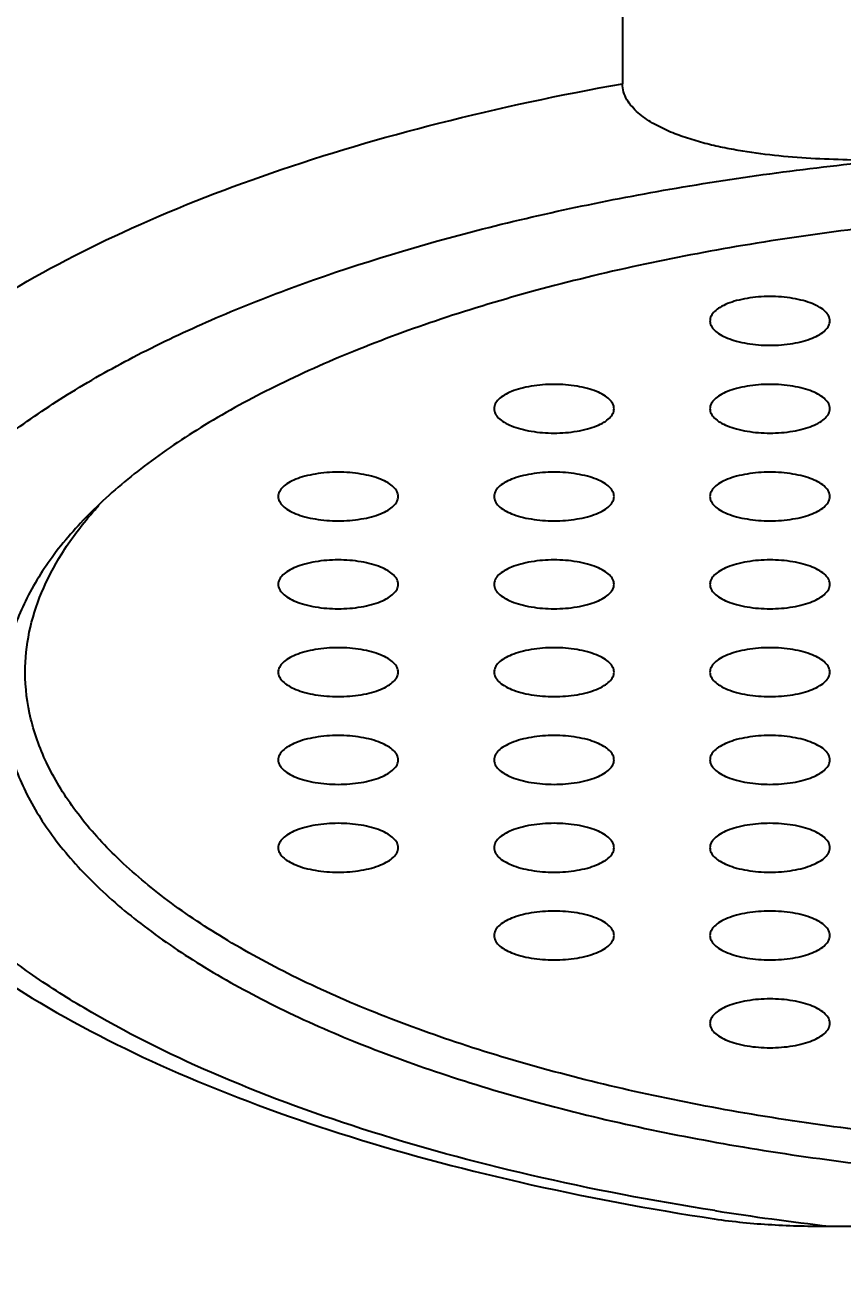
# Model space of a CAD drawing. Header units: millimetres. Extents: x 1091 to 1735, y 843 to 1297.
# Drawn here: x 1480.84 to 1487.66, y 1154.98 to 1165.51 of the extents above; entities that cross this region are included whole.
import ezdxf

# ---------------------------------------------------------------- set-up
doc = ezdxf.new("R2010")
doc.units = ezdxf.units.MM
doc.layers.add('dim', color=1, linetype='Continuous', lineweight=35)
doc.styles.add('Daelim Dimension', font='')
doc.styles.get('Daelim Dimension').set_extended_font_data('나눔고딕')
doc.dimstyles.new('DEFAULT', dxfattribs={"dimscale": 2, "dimtxt": 2, "dimasz": 2, "dimexe": 0, "dimexo": 2, "dimgap": 1, "dimtad": 1, "dimdec": 1, "dimzin": 9, "dimdsep": 46, "dimtxsty": 'Daelim Dimension', "dimcen": 0.5, "dimclrd": 252, "dimclre": 252, "dimclrt": 3, "dimadec": 1, "dimazin": 0, "dimtfac": 1, "dimtdec": 1, "dimtix": 1, "dimtmove": 0, "dimatfit": 3, "dimfxl": 1, "dimtolj": 1, "dimtzin": 1, "dimlwd": 9, "dimlwe": 9, "dimarcsym": 0})

# ---------------------------------------------------------------- blocks, each defined once
blk = doc.blocks.new('*D4')
at = {"layer": 'Defpoints', "color": 0, "transparency": 16777216}
for p in [(1490.651, 1230.287), (1441.913, 1104.193), (1464.351, 1104.193)]:
    blk.add_point(p, dxfattribs=at)
at = {"layer": 'dim', "color": 5, "lineweight": 9, "transparency": 16777216}
for p, q in [((1486.651, 1230.287), (1441.913, 1230.287)), ((1441.913, 1226.287), (1441.913, 1108.193)), ((1460.351, 1104.193), (1441.913, 1104.193))]:
    blk.add_line(p, q, dxfattribs=at)
at = {"layer": 'dim', "color": 5, "transparency": 16777216}
for points in [[(1441.246, 1226.287), (1442.579, 1226.287), (1441.913, 1230.287)], [(1441.246, 1108.193), (1442.579, 1108.193), (1441.913, 1104.193)]]:
    blk.add_solid(points, dxfattribs=at)
at = {"layer": 'dim', "color": 7, "transparency": 16777216, "insert": (1434.469, 1167.531), "char_height": 10, "attachment_point": 5, "rotation": 90, "style": 'Daelim Dimension'}
blk.add_mtext('\\A1;126', dxfattribs=at)

msp = doc.modelspace()

# ---------------------------------------------------------------- linework, layer by layer
at = {"color": 7, "linetype": 'Continuous'}
for p, q in [((1485.821, 1167.214), (1485.821, 1165.021)), ((1487.547, 1155.494), (1493.756, 1155.494))]:
    msp.add_line(p, q, dxfattribs=at)
msp.add_arc((1483.806, 1159.356), 3.184, 137.5982, 139.6135, dxfattribs=at)
at = {"color": 9, "linetype": 'Continuous'}
msp.add_arc((1490.372, 1179.826), 24.495, 261.1203, 263.3775, dxfattribs=at)
for points, knots in [([(1478.651, 1160.553), (1478.651, 1160.671), (1478.673, 1160.911), (1478.769, 1161.265), (1478.928, 1161.615), (1479.148, 1161.958), (1479.428, 1162.293), (1479.896, 1162.742), (1480.631, 1163.269), (1481.686, 1163.822), (1482.923, 1164.309), (1484.319, 1164.719), (1485.307, 1164.929), (1485.821, 1165.021)], [0, 0, 0, 0, 0.039342, 0.079697, 0.121983, 0.166969, 0.215236, 0.267201, 0.383051, 0.515366, 0.663478, 0.825773, 1, 1, 1, 1]), ([(1479.351, 1159.919), (1479.352, 1160.047), (1479.38, 1160.308), (1479.502, 1160.693), (1479.702, 1161.071), (1479.978, 1161.439), (1480.327, 1161.795), (1480.747, 1162.137), (1481.235, 1162.464), (1481.787, 1162.773), (1482.401, 1163.062), (1483.319, 1163.428), (1484.592, 1163.818), (1486.245, 1164.169), (1487.403, 1164.323), (1488.001, 1164.382)], [0, 0, 0, 0, 0.037035, 0.075354, 0.116043, 0.159977, 0.207769, 0.2598, 0.316262, 0.377196, 0.442526, 0.512076, 0.662728, 0.826497, 1, 1, 1, 1]), ([(1486.591, 1155.625), (1486.076, 1155.705), (1485.085, 1155.894), (1483.68, 1156.275), (1482.431, 1156.735), (1481.512, 1157.192), (1480.884, 1157.594), (1480.37, 1157.985), (1479.942, 1158.413), (1479.631, 1158.877), (1479.47, 1159.22), (1479.373, 1159.568), (1479.351, 1159.803), (1479.351, 1159.919)], [0, 0, 0, 0, 0.174369, 0.337259, 0.486127, 0.619088, 0.67931, 0.735318, 0.83514, 0.879765, 0.921555, 0.961316, 1, 1, 1, 1])]:
    msp.add_open_spline(points, degree=3, knots=knots, dxfattribs=at)
at = {"color": 7, "linetype": 'Continuous'}
for points, knots in [([(1488.001, 1164.382), (1487.899, 1164.382), (1487.696, 1164.384), (1487.392, 1164.396), (1487.088, 1164.42), (1486.837, 1164.454), (1486.638, 1164.492), (1486.491, 1164.527), (1486.37, 1164.563), (1486.275, 1164.597), (1486.183, 1164.634), (1486.071, 1164.69), (1485.969, 1164.76), (1485.9, 1164.828), (1485.857, 1164.886), (1485.828, 1164.951), (1485.821, 1164.998), (1485.821, 1165.021)], [0, 0, 0, 0, 0.126748, 0.253474, 0.380135, 0.506639, 0.569794, 0.632832, 0.69569, 0.72703, 0.758283, 0.820401, 0.881709, 0.911936, 0.941733, 0.971046, 1, 1, 1, 1]), ([(1490.651, 1163.981), (1490.001, 1163.981), (1488.719, 1163.931), (1486.86, 1163.705), (1485.396, 1163.393), (1484.32, 1163.07), (1483.593, 1162.804), (1482.934, 1162.51), (1482.348, 1162.192), (1481.841, 1161.851), (1481.417, 1161.491), (1481.08, 1161.115), (1480.835, 1160.724), (1480.685, 1160.323), (1480.651, 1160.048), (1480.651, 1159.914)], [0, 0, 0, 0, 0.169204, 0.332998, 0.48632, 0.557668, 0.624826, 0.687425, 0.745204, 0.79804, 0.845997, 0.889374, 0.92878, 0.9652, 1, 1, 1, 1]), ([(1487.051, 1163.247), (1486.987, 1163.247), (1486.894, 1163.239), (1486.776, 1163.214), (1486.7, 1163.19), (1486.638, 1163.16), (1486.59, 1163.125), (1486.559, 1163.086), (1486.551, 1163.057), (1486.551, 1163.043)], [0, 0, 0, 0, 0.333221, 0.486719, 0.625343, 0.745785, 0.846554, 0.929154, 1, 1, 1, 1]), ([(1487.551, 1163.043), (1487.551, 1163.057), (1487.544, 1163.086), (1487.512, 1163.125), (1487.465, 1163.16), (1487.402, 1163.19), (1487.327, 1163.214), (1487.209, 1163.239), (1487.115, 1163.247), (1487.051, 1163.247)], [0, 0, 0, 0, 0.070844, 0.153442, 0.254211, 0.374656, 0.513282, 0.666784, 1, 1, 1, 1]), ([(1486.551, 1163.043), (1486.551, 1163.03), (1486.559, 1163), (1486.59, 1162.961), (1486.638, 1162.927), (1486.7, 1162.897), (1486.776, 1162.872), (1486.894, 1162.847), (1486.987, 1162.84), (1487.051, 1162.84)], [0, 0, 0, 0, 0.070844, 0.153442, 0.254211, 0.374656, 0.513282, 0.666784, 1, 1, 1, 1]), ([(1487.051, 1162.84), (1487.115, 1162.84), (1487.209, 1162.847), (1487.327, 1162.872), (1487.402, 1162.897), (1487.465, 1162.927), (1487.512, 1162.961), (1487.544, 1163), (1487.551, 1163.03), (1487.551, 1163.043)], [0, 0, 0, 0, 0.333221, 0.486719, 0.625343, 0.745785, 0.846554, 0.929154, 1, 1, 1, 1]), ([(1485.251, 1162.514), (1485.187, 1162.514), (1485.094, 1162.507), (1484.976, 1162.482), (1484.9, 1162.458), (1484.838, 1162.428), (1484.79, 1162.393), (1484.759, 1162.354), (1484.751, 1162.325), (1484.751, 1162.311)], [0, 0, 0, 0, 0.333221, 0.486719, 0.625343, 0.745785, 0.846554, 0.929154, 1, 1, 1, 1]), ([(1485.751, 1162.311), (1485.751, 1162.325), (1485.744, 1162.354), (1485.712, 1162.393), (1485.665, 1162.428), (1485.602, 1162.458), (1485.527, 1162.482), (1485.409, 1162.507), (1485.315, 1162.514), (1485.251, 1162.514)], [0, 0, 0, 0, 0.070844, 0.153442, 0.254211, 0.374656, 0.513282, 0.666784, 1, 1, 1, 1]), ([(1487.051, 1162.514), (1486.987, 1162.514), (1486.894, 1162.507), (1486.776, 1162.482), (1486.7, 1162.458), (1486.638, 1162.428), (1486.59, 1162.393), (1486.559, 1162.354), (1486.551, 1162.325), (1486.551, 1162.311)], [0, 0, 0, 0, 0.333221, 0.486719, 0.625343, 0.745785, 0.846554, 0.929154, 1, 1, 1, 1]), ([(1487.551, 1162.311), (1487.551, 1162.325), (1487.544, 1162.354), (1487.512, 1162.393), (1487.465, 1162.428), (1487.402, 1162.458), (1487.327, 1162.482), (1487.209, 1162.507), (1487.115, 1162.514), (1487.051, 1162.514)], [0, 0, 0, 0, 0.070844, 0.153442, 0.254211, 0.374656, 0.513282, 0.666784, 1, 1, 1, 1]), ([(1484.751, 1162.311), (1484.751, 1162.297), (1484.759, 1162.268), (1484.79, 1162.229), (1484.838, 1162.194), (1484.9, 1162.164), (1484.976, 1162.14), (1485.094, 1162.115), (1485.187, 1162.108), (1485.251, 1162.108)], [0, 0, 0, 0, 0.070844, 0.153442, 0.254211, 0.374656, 0.513282, 0.666784, 1, 1, 1, 1]), ([(1485.251, 1162.108), (1485.315, 1162.108), (1485.409, 1162.115), (1485.527, 1162.14), (1485.602, 1162.164), (1485.665, 1162.194), (1485.712, 1162.229), (1485.744, 1162.268), (1485.751, 1162.297), (1485.751, 1162.311)], [0, 0, 0, 0, 0.333221, 0.486719, 0.625343, 0.745785, 0.846554, 0.929154, 1, 1, 1, 1]), ([(1486.551, 1162.311), (1486.551, 1162.297), (1486.559, 1162.268), (1486.59, 1162.229), (1486.638, 1162.194), (1486.7, 1162.164), (1486.776, 1162.14), (1486.894, 1162.115), (1486.987, 1162.108), (1487.051, 1162.108)], [0, 0, 0, 0, 0.070844, 0.153442, 0.254211, 0.374656, 0.513282, 0.666784, 1, 1, 1, 1]), ([(1487.051, 1162.108), (1487.115, 1162.108), (1487.209, 1162.115), (1487.327, 1162.14), (1487.402, 1162.164), (1487.465, 1162.194), (1487.512, 1162.229), (1487.544, 1162.268), (1487.551, 1162.297), (1487.551, 1162.311)], [0, 0, 0, 0, 0.333221, 0.486719, 0.625343, 0.745785, 0.846554, 0.929154, 1, 1, 1, 1]), ([(1483.451, 1161.782), (1483.387, 1161.782), (1483.294, 1161.775), (1483.176, 1161.75), (1483.1, 1161.726), (1483.038, 1161.696), (1482.99, 1161.661), (1482.959, 1161.622), (1482.951, 1161.593), (1482.951, 1161.579)], [0, 0, 0, 0, 0.333221, 0.486719, 0.625343, 0.745785, 0.846554, 0.929154, 1, 1, 1, 1]), ([(1483.951, 1161.579), (1483.951, 1161.593), (1483.944, 1161.622), (1483.912, 1161.661), (1483.865, 1161.696), (1483.802, 1161.726), (1483.727, 1161.75), (1483.609, 1161.775), (1483.515, 1161.782), (1483.451, 1161.782)], [0, 0, 0, 0, 0.070844, 0.153442, 0.254211, 0.374656, 0.513282, 0.666784, 1, 1, 1, 1]), ([(1485.251, 1161.782), (1485.187, 1161.782), (1485.094, 1161.775), (1484.976, 1161.75), (1484.9, 1161.726), (1484.838, 1161.696), (1484.79, 1161.661), (1484.759, 1161.622), (1484.751, 1161.593), (1484.751, 1161.579)], [0, 0, 0, 0, 0.333221, 0.486719, 0.625343, 0.745785, 0.846554, 0.929154, 1, 1, 1, 1]), ([(1485.751, 1161.579), (1485.751, 1161.593), (1485.744, 1161.622), (1485.712, 1161.661), (1485.665, 1161.696), (1485.602, 1161.726), (1485.527, 1161.75), (1485.409, 1161.775), (1485.315, 1161.782), (1485.251, 1161.782)], [0, 0, 0, 0, 0.070844, 0.153442, 0.254211, 0.374656, 0.513282, 0.666784, 1, 1, 1, 1]), ([(1487.051, 1161.782), (1486.987, 1161.782), (1486.894, 1161.775), (1486.776, 1161.75), (1486.7, 1161.726), (1486.638, 1161.696), (1486.59, 1161.661), (1486.559, 1161.622), (1486.551, 1161.593), (1486.551, 1161.579)], [0, 0, 0, 0, 0.333221, 0.486719, 0.625343, 0.745785, 0.846554, 0.929154, 1, 1, 1, 1]), ([(1487.551, 1161.579), (1487.551, 1161.593), (1487.544, 1161.622), (1487.512, 1161.661), (1487.465, 1161.696), (1487.402, 1161.726), (1487.327, 1161.75), (1487.209, 1161.775), (1487.115, 1161.782), (1487.051, 1161.782)], [0, 0, 0, 0, 0.070844, 0.153442, 0.254211, 0.374656, 0.513282, 0.666784, 1, 1, 1, 1]), ([(1482.951, 1161.579), (1482.951, 1161.565), (1482.959, 1161.536), (1482.99, 1161.497), (1483.038, 1161.462), (1483.1, 1161.432), (1483.176, 1161.408), (1483.294, 1161.383), (1483.387, 1161.376), (1483.451, 1161.376)], [0, 0, 0, 0, 0.070844, 0.153442, 0.254211, 0.374656, 0.513282, 0.666784, 1, 1, 1, 1]), ([(1483.451, 1161.376), (1483.515, 1161.376), (1483.609, 1161.383), (1483.727, 1161.408), (1483.802, 1161.432), (1483.865, 1161.462), (1483.912, 1161.497), (1483.944, 1161.536), (1483.951, 1161.565), (1483.951, 1161.579)], [0, 0, 0, 0, 0.333221, 0.486719, 0.625343, 0.745785, 0.846554, 0.929154, 1, 1, 1, 1]), ([(1484.751, 1161.579), (1484.751, 1161.565), (1484.759, 1161.536), (1484.79, 1161.497), (1484.838, 1161.462), (1484.9, 1161.432), (1484.976, 1161.408), (1485.094, 1161.383), (1485.187, 1161.376), (1485.251, 1161.376)], [0, 0, 0, 0, 0.070844, 0.153442, 0.254211, 0.374656, 0.513282, 0.666784, 1, 1, 1, 1]), ([(1485.251, 1161.376), (1485.315, 1161.376), (1485.409, 1161.383), (1485.527, 1161.408), (1485.602, 1161.432), (1485.665, 1161.462), (1485.712, 1161.497), (1485.744, 1161.536), (1485.751, 1161.565), (1485.751, 1161.579)], [0, 0, 0, 0, 0.333221, 0.486719, 0.625343, 0.745785, 0.846554, 0.929154, 1, 1, 1, 1]), ([(1486.551, 1161.579), (1486.551, 1161.565), (1486.559, 1161.536), (1486.59, 1161.497), (1486.638, 1161.462), (1486.7, 1161.432), (1486.776, 1161.408), (1486.894, 1161.383), (1486.987, 1161.376), (1487.051, 1161.376)], [0, 0, 0, 0, 0.070844, 0.153442, 0.254211, 0.374656, 0.513282, 0.666784, 1, 1, 1, 1]), ([(1487.051, 1161.376), (1487.115, 1161.376), (1487.209, 1161.383), (1487.327, 1161.408), (1487.402, 1161.432), (1487.465, 1161.462), (1487.512, 1161.497), (1487.544, 1161.536), (1487.551, 1161.565), (1487.551, 1161.579)], [0, 0, 0, 0, 0.333221, 0.486719, 0.625343, 0.745785, 0.846554, 0.929154, 1, 1, 1, 1]), ([(1480.841, 1160.115), (1480.841, 1160.226), (1480.865, 1160.453), (1480.97, 1160.787), (1481.143, 1161.115), (1481.295, 1161.319), (1481.38, 1161.419)], [0, 0, 0, 0, 0.231666, 0.471186, 0.725484, 1, 1, 1, 1]), ([(1483.451, 1161.05), (1483.387, 1161.05), (1483.294, 1161.043), (1483.176, 1161.018), (1483.1, 1160.993), (1483.038, 1160.963), (1482.99, 1160.929), (1482.959, 1160.89), (1482.951, 1160.86), (1482.951, 1160.847)], [0, 0, 0, 0, 0.333221, 0.486719, 0.625343, 0.745785, 0.846554, 0.929154, 1, 1, 1, 1]), ([(1483.951, 1160.847), (1483.951, 1160.86), (1483.944, 1160.89), (1483.912, 1160.929), (1483.865, 1160.963), (1483.802, 1160.993), (1483.727, 1161.018), (1483.609, 1161.043), (1483.515, 1161.05), (1483.451, 1161.05)], [0, 0, 0, 0, 0.070844, 0.153442, 0.254211, 0.374656, 0.513282, 0.666784, 1, 1, 1, 1]), ([(1485.251, 1161.05), (1485.187, 1161.05), (1485.094, 1161.043), (1484.976, 1161.018), (1484.9, 1160.993), (1484.838, 1160.963), (1484.79, 1160.929), (1484.759, 1160.89), (1484.751, 1160.86), (1484.751, 1160.847)], [0, 0, 0, 0, 0.333221, 0.486719, 0.625343, 0.745785, 0.846554, 0.929154, 1, 1, 1, 1]), ([(1485.751, 1160.847), (1485.751, 1160.86), (1485.744, 1160.89), (1485.712, 1160.929), (1485.665, 1160.963), (1485.602, 1160.993), (1485.527, 1161.018), (1485.409, 1161.043), (1485.315, 1161.05), (1485.251, 1161.05)], [0, 0, 0, 0, 0.070844, 0.153442, 0.254211, 0.374656, 0.513282, 0.666784, 1, 1, 1, 1]), ([(1487.051, 1161.05), (1486.987, 1161.05), (1486.894, 1161.043), (1486.776, 1161.018), (1486.7, 1160.993), (1486.638, 1160.963), (1486.59, 1160.929), (1486.559, 1160.89), (1486.551, 1160.86), (1486.551, 1160.847)], [0, 0, 0, 0, 0.333221, 0.486719, 0.625343, 0.745785, 0.846554, 0.929154, 1, 1, 1, 1]), ([(1487.551, 1160.847), (1487.551, 1160.86), (1487.544, 1160.89), (1487.512, 1160.929), (1487.465, 1160.963), (1487.402, 1160.993), (1487.327, 1161.018), (1487.209, 1161.043), (1487.115, 1161.05), (1487.051, 1161.05)], [0, 0, 0, 0, 0.070844, 0.153442, 0.254211, 0.374656, 0.513282, 0.666784, 1, 1, 1, 1]), ([(1482.951, 1160.847), (1482.951, 1160.833), (1482.959, 1160.803), (1482.99, 1160.765), (1483.038, 1160.73), (1483.1, 1160.7), (1483.176, 1160.676), (1483.294, 1160.65), (1483.387, 1160.643), (1483.451, 1160.643)], [0, 0, 0, 0, 0.070844, 0.153442, 0.254211, 0.374656, 0.513282, 0.666784, 1, 1, 1, 1]), ([(1483.451, 1160.643), (1483.515, 1160.643), (1483.609, 1160.65), (1483.727, 1160.676), (1483.802, 1160.7), (1483.865, 1160.73), (1483.912, 1160.765), (1483.944, 1160.804), (1483.951, 1160.833), (1483.951, 1160.847)], [0, 0, 0, 0, 0.333221, 0.486719, 0.625343, 0.745785, 0.846554, 0.929154, 1, 1, 1, 1]), ([(1484.751, 1160.847), (1484.751, 1160.833), (1484.759, 1160.803), (1484.79, 1160.765), (1484.838, 1160.73), (1484.9, 1160.7), (1484.976, 1160.676), (1485.094, 1160.65), (1485.187, 1160.643), (1485.251, 1160.643)], [0, 0, 0, 0, 0.070844, 0.153442, 0.254211, 0.374656, 0.513282, 0.666784, 1, 1, 1, 1]), ([(1485.251, 1160.643), (1485.315, 1160.643), (1485.409, 1160.65), (1485.527, 1160.676), (1485.602, 1160.7), (1485.665, 1160.73), (1485.712, 1160.765), (1485.744, 1160.804), (1485.751, 1160.833), (1485.751, 1160.847)], [0, 0, 0, 0, 0.333221, 0.486719, 0.625343, 0.745785, 0.846554, 0.929154, 1, 1, 1, 1]), ([(1486.551, 1160.847), (1486.551, 1160.833), (1486.559, 1160.803), (1486.59, 1160.765), (1486.638, 1160.73), (1486.7, 1160.7), (1486.776, 1160.676), (1486.894, 1160.65), (1486.987, 1160.643), (1487.051, 1160.643)], [0, 0, 0, 0, 0.070844, 0.153442, 0.254211, 0.374656, 0.513282, 0.666784, 1, 1, 1, 1]), ([(1487.051, 1160.643), (1487.115, 1160.643), (1487.209, 1160.65), (1487.327, 1160.676), (1487.402, 1160.7), (1487.465, 1160.73), (1487.512, 1160.765), (1487.544, 1160.804), (1487.551, 1160.833), (1487.551, 1160.847)], [0, 0, 0, 0, 0.333221, 0.486719, 0.625343, 0.745785, 0.846554, 0.929154, 1, 1, 1, 1]), ([(1478.651, 1160.553), (1478.651, 1160.397), (1478.68, 1160.084), (1478.807, 1159.627), (1479.009, 1159.19), (1479.282, 1158.775), (1479.619, 1158.384), (1480.16, 1157.881), (1480.987, 1157.311), (1482.15, 1156.731), (1483.493, 1156.237), (1484.989, 1155.836), (1486.042, 1155.639), (1486.587, 1155.556)], [0, 0, 0, 0, 0.046436, 0.093102, 0.140737, 0.189728, 0.240669, 0.294077, 0.409722, 0.538632, 0.680914, 0.835386, 1, 1, 1, 1]), ([(1483.451, 1160.318), (1483.387, 1160.318), (1483.294, 1160.311), (1483.176, 1160.286), (1483.1, 1160.261), (1483.038, 1160.231), (1482.99, 1160.197), (1482.959, 1160.158), (1482.951, 1160.128), (1482.951, 1160.115)], [0, 0, 0, 0, 0.333221, 0.486719, 0.625343, 0.745785, 0.846554, 0.929154, 1, 1, 1, 1]), ([(1483.951, 1160.115), (1483.951, 1160.128), (1483.944, 1160.158), (1483.912, 1160.197), (1483.865, 1160.231), (1483.802, 1160.261), (1483.727, 1160.286), (1483.609, 1160.311), (1483.515, 1160.318), (1483.451, 1160.318)], [0, 0, 0, 0, 0.070844, 0.153442, 0.254211, 0.374656, 0.513282, 0.666784, 1, 1, 1, 1]), ([(1485.251, 1160.318), (1485.187, 1160.318), (1485.094, 1160.311), (1484.976, 1160.286), (1484.9, 1160.261), (1484.838, 1160.231), (1484.79, 1160.197), (1484.759, 1160.158), (1484.751, 1160.128), (1484.751, 1160.115)], [0, 0, 0, 0, 0.333221, 0.486719, 0.625343, 0.745785, 0.846554, 0.929154, 1, 1, 1, 1]), ([(1485.751, 1160.115), (1485.751, 1160.128), (1485.744, 1160.158), (1485.712, 1160.197), (1485.665, 1160.231), (1485.602, 1160.261), (1485.527, 1160.286), (1485.409, 1160.311), (1485.315, 1160.318), (1485.251, 1160.318)], [0, 0, 0, 0, 0.070844, 0.153442, 0.254211, 0.374656, 0.513282, 0.666784, 1, 1, 1, 1]), ([(1487.051, 1160.318), (1486.987, 1160.318), (1486.894, 1160.311), (1486.776, 1160.286), (1486.7, 1160.261), (1486.638, 1160.231), (1486.59, 1160.197), (1486.559, 1160.158), (1486.551, 1160.128), (1486.551, 1160.115)], [0, 0, 0, 0, 0.333221, 0.486719, 0.625343, 0.745785, 0.846554, 0.929154, 1, 1, 1, 1]), ([(1487.551, 1160.115), (1487.551, 1160.128), (1487.544, 1160.158), (1487.512, 1160.197), (1487.465, 1160.231), (1487.402, 1160.261), (1487.327, 1160.286), (1487.209, 1160.311), (1487.115, 1160.318), (1487.051, 1160.318)], [0, 0, 0, 0, 0.070844, 0.153442, 0.254211, 0.374656, 0.513282, 0.666784, 1, 1, 1, 1]), ([(1490.651, 1156.125), (1490.013, 1156.125), (1488.756, 1156.174), (1487.213, 1156.361), (1486.037, 1156.586), (1485.213, 1156.786), (1484.441, 1157.018), (1483.727, 1157.279), (1483.081, 1157.567), (1482.506, 1157.88), (1482.008, 1158.214), (1481.592, 1158.567), (1481.262, 1158.936), (1481.022, 1159.32), (1480.875, 1159.714), (1480.841, 1159.983), (1480.841, 1160.115)], [0, 0, 0, 0, 0.169196, 0.332984, 0.411269, 0.486345, 0.55769, 0.624845, 0.68744, 0.745216, 0.798051, 0.846005, 0.889379, 0.928784, 0.965202, 1, 1, 1, 1]), ([(1482.951, 1160.115), (1482.951, 1160.101), (1482.959, 1160.071), (1482.99, 1160.033), (1483.038, 1159.998), (1483.1, 1159.968), (1483.176, 1159.943), (1483.294, 1159.918), (1483.387, 1159.911), (1483.451, 1159.911)], [0, 0, 0, 0, 0.070844, 0.153442, 0.254211, 0.374656, 0.513282, 0.666784, 1, 1, 1, 1]), ([(1483.451, 1159.911), (1483.515, 1159.911), (1483.609, 1159.918), (1483.727, 1159.943), (1483.802, 1159.968), (1483.865, 1159.998), (1483.912, 1160.033), (1483.944, 1160.071), (1483.951, 1160.101), (1483.951, 1160.115)], [0, 0, 0, 0, 0.333221, 0.486719, 0.625343, 0.745785, 0.846554, 0.929154, 1, 1, 1, 1]), ([(1484.751, 1160.115), (1484.751, 1160.101), (1484.759, 1160.071), (1484.79, 1160.033), (1484.838, 1159.998), (1484.9, 1159.968), (1484.976, 1159.943), (1485.094, 1159.918), (1485.187, 1159.911), (1485.251, 1159.911)], [0, 0, 0, 0, 0.070844, 0.153442, 0.254211, 0.374656, 0.513282, 0.666784, 1, 1, 1, 1]), ([(1485.251, 1159.911), (1485.315, 1159.911), (1485.409, 1159.918), (1485.527, 1159.943), (1485.602, 1159.968), (1485.665, 1159.998), (1485.712, 1160.033), (1485.744, 1160.071), (1485.751, 1160.101), (1485.751, 1160.115)], [0, 0, 0, 0, 0.333221, 0.486719, 0.625343, 0.745785, 0.846554, 0.929154, 1, 1, 1, 1]), ([(1486.551, 1160.115), (1486.551, 1160.101), (1486.559, 1160.071), (1486.59, 1160.033), (1486.638, 1159.998), (1486.7, 1159.968), (1486.776, 1159.943), (1486.894, 1159.918), (1486.987, 1159.911), (1487.051, 1159.911)], [0, 0, 0, 0, 0.070844, 0.153442, 0.254211, 0.374656, 0.513282, 0.666784, 1, 1, 1, 1]), ([(1487.051, 1159.911), (1487.115, 1159.911), (1487.209, 1159.918), (1487.327, 1159.943), (1487.402, 1159.968), (1487.465, 1159.998), (1487.512, 1160.033), (1487.544, 1160.071), (1487.551, 1160.101), (1487.551, 1160.115)], [0, 0, 0, 0, 0.333221, 0.486719, 0.625343, 0.745785, 0.846554, 0.929154, 1, 1, 1, 1]), ([(1480.651, 1159.914), (1480.651, 1159.78), (1480.685, 1159.505), (1480.835, 1159.103), (1481.08, 1158.713), (1481.417, 1158.336), (1481.841, 1157.976), (1482.348, 1157.636), (1482.934, 1157.317), (1483.593, 1157.023), (1484.32, 1156.757), (1485.396, 1156.434), (1486.86, 1156.122), (1488.719, 1155.897), (1490.001, 1155.846), (1490.651, 1155.846)], [0, 0, 0, 0, 0.0348, 0.07122, 0.110626, 0.154002, 0.201959, 0.254796, 0.312574, 0.375173, 0.442331, 0.513678, 0.667, 0.830795, 1, 1, 1, 1]), ([(1483.451, 1159.586), (1483.387, 1159.586), (1483.294, 1159.579), (1483.176, 1159.554), (1483.1, 1159.529), (1483.038, 1159.499), (1482.99, 1159.465), (1482.959, 1159.426), (1482.951, 1159.396), (1482.951, 1159.383)], [0, 0, 0, 0, 0.333221, 0.486719, 0.625343, 0.745785, 0.846554, 0.929154, 1, 1, 1, 1]), ([(1483.951, 1159.383), (1483.951, 1159.396), (1483.944, 1159.426), (1483.912, 1159.465), (1483.865, 1159.499), (1483.802, 1159.529), (1483.727, 1159.554), (1483.609, 1159.579), (1483.515, 1159.586), (1483.451, 1159.586)], [0, 0, 0, 0, 0.070844, 0.153442, 0.254211, 0.374656, 0.513282, 0.666784, 1, 1, 1, 1]), ([(1485.251, 1159.586), (1485.187, 1159.586), (1485.094, 1159.579), (1484.976, 1159.554), (1484.9, 1159.529), (1484.838, 1159.499), (1484.79, 1159.465), (1484.759, 1159.426), (1484.751, 1159.396), (1484.751, 1159.383)], [0, 0, 0, 0, 0.333221, 0.486719, 0.625343, 0.745785, 0.846554, 0.929154, 1, 1, 1, 1]), ([(1485.751, 1159.383), (1485.751, 1159.396), (1485.744, 1159.426), (1485.712, 1159.465), (1485.665, 1159.499), (1485.602, 1159.529), (1485.527, 1159.554), (1485.409, 1159.579), (1485.315, 1159.586), (1485.251, 1159.586)], [0, 0, 0, 0, 0.070844, 0.153442, 0.254211, 0.374656, 0.513282, 0.666784, 1, 1, 1, 1]), ([(1487.051, 1159.586), (1486.987, 1159.586), (1486.894, 1159.579), (1486.776, 1159.554), (1486.7, 1159.529), (1486.638, 1159.499), (1486.59, 1159.465), (1486.559, 1159.426), (1486.551, 1159.396), (1486.551, 1159.383)], [0, 0, 0, 0, 0.333221, 0.486719, 0.625343, 0.745785, 0.846554, 0.929154, 1, 1, 1, 1]), ([(1487.551, 1159.383), (1487.551, 1159.396), (1487.544, 1159.426), (1487.512, 1159.465), (1487.465, 1159.499), (1487.402, 1159.529), (1487.327, 1159.554), (1487.209, 1159.579), (1487.115, 1159.586), (1487.051, 1159.586)], [0, 0, 0, 0, 0.070844, 0.153442, 0.254211, 0.374656, 0.513282, 0.666784, 1, 1, 1, 1]), ([(1482.951, 1159.383), (1482.951, 1159.369), (1482.959, 1159.339), (1482.99, 1159.301), (1483.038, 1159.266), (1483.1, 1159.236), (1483.176, 1159.211), (1483.294, 1159.186), (1483.387, 1159.179), (1483.451, 1159.179)], [0, 0, 0, 0, 0.070844, 0.153442, 0.254211, 0.374656, 0.513282, 0.666784, 1, 1, 1, 1]), ([(1483.451, 1159.179), (1483.515, 1159.179), (1483.609, 1159.186), (1483.727, 1159.211), (1483.802, 1159.236), (1483.865, 1159.266), (1483.912, 1159.301), (1483.944, 1159.339), (1483.951, 1159.369), (1483.951, 1159.383)], [0, 0, 0, 0, 0.333221, 0.486719, 0.625343, 0.745785, 0.846554, 0.929154, 1, 1, 1, 1]), ([(1484.751, 1159.383), (1484.751, 1159.369), (1484.759, 1159.339), (1484.79, 1159.301), (1484.838, 1159.266), (1484.9, 1159.236), (1484.976, 1159.211), (1485.094, 1159.186), (1485.187, 1159.179), (1485.251, 1159.179)], [0, 0, 0, 0, 0.070844, 0.153442, 0.254211, 0.374656, 0.513282, 0.666784, 1, 1, 1, 1]), ([(1485.251, 1159.179), (1485.315, 1159.179), (1485.409, 1159.186), (1485.527, 1159.211), (1485.602, 1159.236), (1485.665, 1159.266), (1485.712, 1159.301), (1485.744, 1159.339), (1485.751, 1159.369), (1485.751, 1159.383)], [0, 0, 0, 0, 0.333221, 0.486719, 0.625343, 0.745785, 0.846554, 0.929154, 1, 1, 1, 1]), ([(1486.551, 1159.383), (1486.551, 1159.369), (1486.559, 1159.339), (1486.59, 1159.301), (1486.638, 1159.266), (1486.7, 1159.236), (1486.776, 1159.211), (1486.894, 1159.186), (1486.987, 1159.179), (1487.051, 1159.179)], [0, 0, 0, 0, 0.070844, 0.153442, 0.254211, 0.374656, 0.513282, 0.666784, 1, 1, 1, 1]), ([(1487.051, 1159.179), (1487.115, 1159.179), (1487.209, 1159.186), (1487.327, 1159.211), (1487.402, 1159.236), (1487.465, 1159.266), (1487.512, 1159.301), (1487.544, 1159.339), (1487.551, 1159.369), (1487.551, 1159.383)], [0, 0, 0, 0, 0.333221, 0.486719, 0.625343, 0.745785, 0.846554, 0.929154, 1, 1, 1, 1]), ([(1483.451, 1158.854), (1483.387, 1158.854), (1483.294, 1158.847), (1483.176, 1158.822), (1483.1, 1158.797), (1483.038, 1158.767), (1482.99, 1158.732), (1482.959, 1158.694), (1482.951, 1158.664), (1482.951, 1158.65)], [0, 0, 0, 0, 0.333221, 0.486719, 0.625343, 0.745785, 0.846554, 0.929154, 1, 1, 1, 1]), ([(1483.951, 1158.65), (1483.951, 1158.664), (1483.944, 1158.694), (1483.912, 1158.732), (1483.865, 1158.767), (1483.802, 1158.797), (1483.727, 1158.822), (1483.609, 1158.847), (1483.515, 1158.854), (1483.451, 1158.854)], [0, 0, 0, 0, 0.070844, 0.153442, 0.254211, 0.374656, 0.513282, 0.666784, 1, 1, 1, 1]), ([(1485.251, 1158.854), (1485.187, 1158.854), (1485.094, 1158.847), (1484.976, 1158.822), (1484.9, 1158.797), (1484.838, 1158.767), (1484.79, 1158.732), (1484.759, 1158.694), (1484.751, 1158.664), (1484.751, 1158.65)], [0, 0, 0, 0, 0.333221, 0.486719, 0.625343, 0.745785, 0.846554, 0.929154, 1, 1, 1, 1]), ([(1485.751, 1158.65), (1485.751, 1158.664), (1485.744, 1158.694), (1485.712, 1158.732), (1485.665, 1158.767), (1485.602, 1158.797), (1485.527, 1158.822), (1485.409, 1158.847), (1485.315, 1158.854), (1485.251, 1158.854)], [0, 0, 0, 0, 0.070844, 0.153442, 0.254211, 0.374656, 0.513282, 0.666784, 1, 1, 1, 1]), ([(1487.051, 1158.854), (1486.987, 1158.854), (1486.894, 1158.847), (1486.776, 1158.822), (1486.7, 1158.797), (1486.638, 1158.767), (1486.59, 1158.732), (1486.559, 1158.694), (1486.551, 1158.664), (1486.551, 1158.65)], [0, 0, 0, 0, 0.333221, 0.486719, 0.625343, 0.745785, 0.846554, 0.929154, 1, 1, 1, 1]), ([(1487.551, 1158.65), (1487.551, 1158.664), (1487.544, 1158.694), (1487.512, 1158.732), (1487.465, 1158.767), (1487.402, 1158.797), (1487.327, 1158.822), (1487.209, 1158.847), (1487.115, 1158.854), (1487.051, 1158.854)], [0, 0, 0, 0, 0.070844, 0.153442, 0.254211, 0.374656, 0.513282, 0.666784, 1, 1, 1, 1]), ([(1482.951, 1158.65), (1482.951, 1158.637), (1482.959, 1158.607), (1482.99, 1158.568), (1483.038, 1158.534), (1483.1, 1158.504), (1483.176, 1158.479), (1483.294, 1158.454), (1483.387, 1158.447), (1483.451, 1158.447)], [0, 0, 0, 0, 0.070844, 0.153442, 0.254211, 0.374656, 0.513282, 0.666784, 1, 1, 1, 1]), ([(1483.451, 1158.447), (1483.515, 1158.447), (1483.609, 1158.454), (1483.727, 1158.479), (1483.802, 1158.504), (1483.865, 1158.534), (1483.912, 1158.568), (1483.944, 1158.607), (1483.951, 1158.637), (1483.951, 1158.65)], [0, 0, 0, 0, 0.333221, 0.486719, 0.625343, 0.745785, 0.846554, 0.929154, 1, 1, 1, 1]), ([(1484.751, 1158.65), (1484.751, 1158.637), (1484.759, 1158.607), (1484.79, 1158.568), (1484.838, 1158.534), (1484.9, 1158.504), (1484.976, 1158.479), (1485.094, 1158.454), (1485.187, 1158.447), (1485.251, 1158.447)], [0, 0, 0, 0, 0.070844, 0.153442, 0.254211, 0.374656, 0.513282, 0.666784, 1, 1, 1, 1]), ([(1485.251, 1158.447), (1485.315, 1158.447), (1485.409, 1158.454), (1485.527, 1158.479), (1485.602, 1158.504), (1485.665, 1158.534), (1485.712, 1158.568), (1485.744, 1158.607), (1485.751, 1158.637), (1485.751, 1158.65)], [0, 0, 0, 0, 0.333221, 0.486719, 0.625343, 0.745785, 0.846554, 0.929154, 1, 1, 1, 1]), ([(1486.551, 1158.65), (1486.551, 1158.637), (1486.559, 1158.607), (1486.59, 1158.568), (1486.638, 1158.534), (1486.7, 1158.504), (1486.776, 1158.479), (1486.894, 1158.454), (1486.987, 1158.447), (1487.051, 1158.447)], [0, 0, 0, 0, 0.070844, 0.153442, 0.254211, 0.374656, 0.513282, 0.666784, 1, 1, 1, 1]), ([(1487.051, 1158.447), (1487.115, 1158.447), (1487.209, 1158.454), (1487.327, 1158.479), (1487.402, 1158.504), (1487.465, 1158.534), (1487.512, 1158.568), (1487.544, 1158.607), (1487.551, 1158.637), (1487.551, 1158.65)], [0, 0, 0, 0, 0.333221, 0.486719, 0.625343, 0.745785, 0.846554, 0.929154, 1, 1, 1, 1]), ([(1485.251, 1158.122), (1485.187, 1158.122), (1485.094, 1158.115), (1484.976, 1158.09), (1484.9, 1158.065), (1484.838, 1158.035), (1484.79, 1158), (1484.759, 1157.962), (1484.751, 1157.932), (1484.751, 1157.918)], [0, 0, 0, 0, 0.333221, 0.486719, 0.625343, 0.745785, 0.846554, 0.929154, 1, 1, 1, 1]), ([(1485.751, 1157.918), (1485.751, 1157.932), (1485.744, 1157.962), (1485.712, 1158), (1485.665, 1158.035), (1485.602, 1158.065), (1485.527, 1158.09), (1485.409, 1158.115), (1485.315, 1158.122), (1485.251, 1158.122)], [0, 0, 0, 0, 0.070844, 0.153442, 0.254211, 0.374656, 0.513282, 0.666784, 1, 1, 1, 1]), ([(1487.051, 1158.122), (1486.987, 1158.122), (1486.894, 1158.115), (1486.776, 1158.09), (1486.7, 1158.065), (1486.638, 1158.035), (1486.59, 1158), (1486.559, 1157.962), (1486.551, 1157.932), (1486.551, 1157.918)], [0, 0, 0, 0, 0.333221, 0.486719, 0.625343, 0.745785, 0.846554, 0.929154, 1, 1, 1, 1]), ([(1487.551, 1157.918), (1487.551, 1157.932), (1487.544, 1157.962), (1487.512, 1158), (1487.465, 1158.035), (1487.402, 1158.065), (1487.327, 1158.09), (1487.209, 1158.115), (1487.115, 1158.122), (1487.051, 1158.122)], [0, 0, 0, 0, 0.070844, 0.153442, 0.254211, 0.374656, 0.513282, 0.666784, 1, 1, 1, 1]), ([(1484.751, 1157.918), (1484.751, 1157.905), (1484.759, 1157.875), (1484.79, 1157.836), (1484.838, 1157.802), (1484.9, 1157.772), (1484.976, 1157.747), (1485.094, 1157.722), (1485.187, 1157.715), (1485.251, 1157.715)], [0, 0, 0, 0, 0.070844, 0.153442, 0.254211, 0.374656, 0.513282, 0.666784, 1, 1, 1, 1]), ([(1485.251, 1157.715), (1485.315, 1157.715), (1485.409, 1157.722), (1485.527, 1157.747), (1485.602, 1157.772), (1485.665, 1157.802), (1485.712, 1157.836), (1485.744, 1157.875), (1485.751, 1157.905), (1485.751, 1157.918)], [0, 0, 0, 0, 0.333221, 0.486719, 0.625343, 0.745785, 0.846554, 0.929154, 1, 1, 1, 1]), ([(1486.551, 1157.918), (1486.551, 1157.905), (1486.559, 1157.875), (1486.59, 1157.836), (1486.638, 1157.802), (1486.7, 1157.772), (1486.776, 1157.747), (1486.894, 1157.722), (1486.987, 1157.715), (1487.051, 1157.715)], [0, 0, 0, 0, 0.070844, 0.153442, 0.254211, 0.374656, 0.513282, 0.666784, 1, 1, 1, 1]), ([(1487.051, 1157.715), (1487.115, 1157.715), (1487.209, 1157.722), (1487.327, 1157.747), (1487.402, 1157.772), (1487.465, 1157.802), (1487.512, 1157.836), (1487.544, 1157.875), (1487.551, 1157.905), (1487.551, 1157.918)], [0, 0, 0, 0, 0.333221, 0.486719, 0.625343, 0.745785, 0.846554, 0.929154, 1, 1, 1, 1]), ([(1487.051, 1157.39), (1486.987, 1157.39), (1486.894, 1157.382), (1486.776, 1157.357), (1486.7, 1157.333), (1486.638, 1157.303), (1486.59, 1157.268), (1486.559, 1157.229), (1486.551, 1157.2), (1486.551, 1157.186)], [0, 0, 0, 0, 0.333221, 0.486719, 0.625343, 0.745785, 0.846554, 0.929154, 1, 1, 1, 1]), ([(1487.551, 1157.186), (1487.551, 1157.2), (1487.544, 1157.229), (1487.512, 1157.268), (1487.465, 1157.303), (1487.402, 1157.333), (1487.327, 1157.357), (1487.209, 1157.382), (1487.115, 1157.39), (1487.051, 1157.39)], [0, 0, 0, 0, 0.070844, 0.153442, 0.254211, 0.374656, 0.513282, 0.666784, 1, 1, 1, 1]), ([(1486.551, 1157.186), (1486.551, 1157.173), (1486.559, 1157.143), (1486.59, 1157.104), (1486.638, 1157.07), (1486.7, 1157.04), (1486.776, 1157.015), (1486.894, 1156.99), (1486.987, 1156.983), (1487.051, 1156.983)], [0, 0, 0, 0, 0.070844, 0.153442, 0.254211, 0.374656, 0.513282, 0.666784, 1, 1, 1, 1]), ([(1487.051, 1156.983), (1487.115, 1156.983), (1487.209, 1156.99), (1487.327, 1157.015), (1487.402, 1157.04), (1487.465, 1157.07), (1487.512, 1157.104), (1487.544, 1157.143), (1487.551, 1157.173), (1487.551, 1157.186)], [0, 0, 0, 0, 0.333221, 0.486719, 0.625343, 0.745785, 0.846554, 0.929154, 1, 1, 1, 1]), ([(1486.587, 1155.556), (1486.746, 1155.532), (1487.066, 1155.502), (1487.387, 1155.494), (1487.547, 1155.494)], [0, 0, 0, 0, 0.499712, 1, 1, 1, 1])]:
    msp.add_open_spline(points, degree=3, knots=knots, dxfattribs=at)

# ---------------------------------------------------------------- dimensions: what is measured, and where the dimension line sits
at = {"layer": 'dim', "color": 5}
dim = msp.add_linear_dim(base=(1441.913, 1104.193), p1=(1490.651, 1230.287), p2=(1464.351, 1104.193), angle=90, dimstyle='DEFAULT', override={"dimtxt": 5, "dimdec": 0, "dimclrd": 5, "dimclre": 5, "dimclrt": 7}, dxfattribs=at)
dim.commit()
dim.dimension.update_dxf_attribs({"geometry": '*D4', "text_midpoint": (1441.913, 1167.531), "dimtype": 160})

doc.saveas('drawing.dxf')
